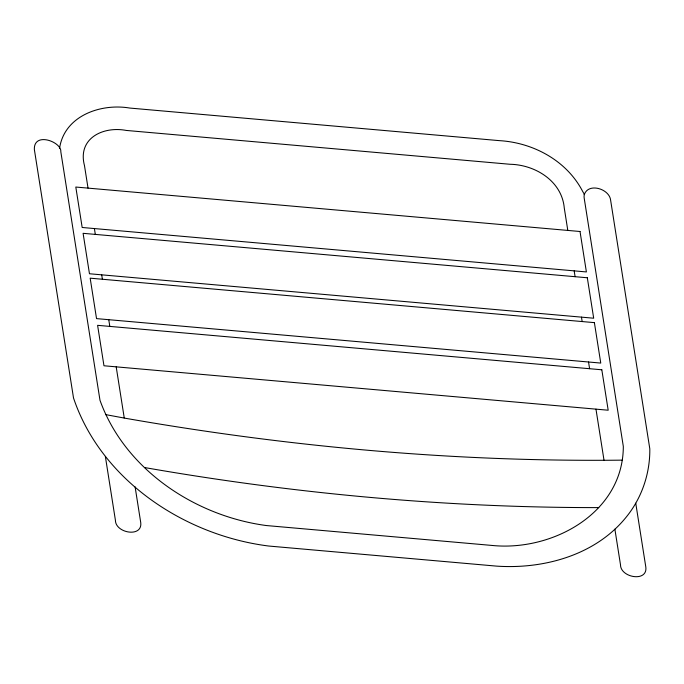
<?xml version="1.0" encoding="UTF-8"?>
<svg xmlns="http://www.w3.org/2000/svg" width="684" height="684" viewBox="0 0 684 684"><rect width="100%" height="100%" fill="white"/><g stroke="black" fill="none" stroke-linecap="round" stroke-linejoin="round"><path stroke-width="1.03" d="M59.568 148.3C64.364 115.716 100.839 103.122 129.738 108.055L499.329 140.639C533.315 142.588 566.985 160.774 582.802 191.691C585.23 195.043 583.674 195.068 584.162 197.941L623.321 446.447C623.218 512.966 552.621 551.466 492.335 545.473L266.324 525.543C195.043 516.018 124.873 469.575 99.992 400.302L60.825 151.797C61.808 141.836 33.653 131.371 34.354 149.463L73.513 397.968C101.172 480.45 184.74 535.444 268.692 546.029L496.447 566.113C543.865 569.379 595.747 555.126 626.407 516.873C641.866 497.824 650.151 473.285 649.8 448.781L610.632 200.275C609.529 188.81 588.308 182.346 584.316 194.632M622.03 460.144C455.296 462.076 288.434 446.883 124.266 418.069L116.195 366.846M598.739 507.605C446.678 507.776 294.573 493.754 144.82 467.582M124.078 418.035L105.695 414.615M635.744 503.193L645.824 567.104C647.782 582.443 620.516 577.715 620.508 564.873L614.882 529.168M567.806 230.422L564.266 207.97C561.872 181.038 535.187 164.724 510.025 164.271L126.292 130.439C103.028 125.95 77.241 138.382 84.491 165.665L88.031 188.117M574.175 270.864L575.099 276.695M581.468 317.137L582.161 321.557M588.539 361.998L589.599 368.71M595.969 409.143L604.04 460.375M94.401 228.559L95.315 234.398M101.694 274.831L102.386 279.26M108.765 319.693L109.816 326.405M135.107 486.871L140.733 522.567C142.7 537.915 115.434 533.178 115.425 520.336L105.353 456.425M580.023 231.5L75.804 187.04L82.174 227.481L586.393 271.941L580.023 231.5M587.317 277.772L83.097 233.321L89.467 273.754L593.686 318.214L587.317 277.772M594.387 322.634L90.168 278.174L96.538 318.616L600.757 363.076L594.387 322.634M601.817 369.787L97.598 325.327L103.968 365.769L608.187 410.22L601.817 369.787"/></g></svg>
